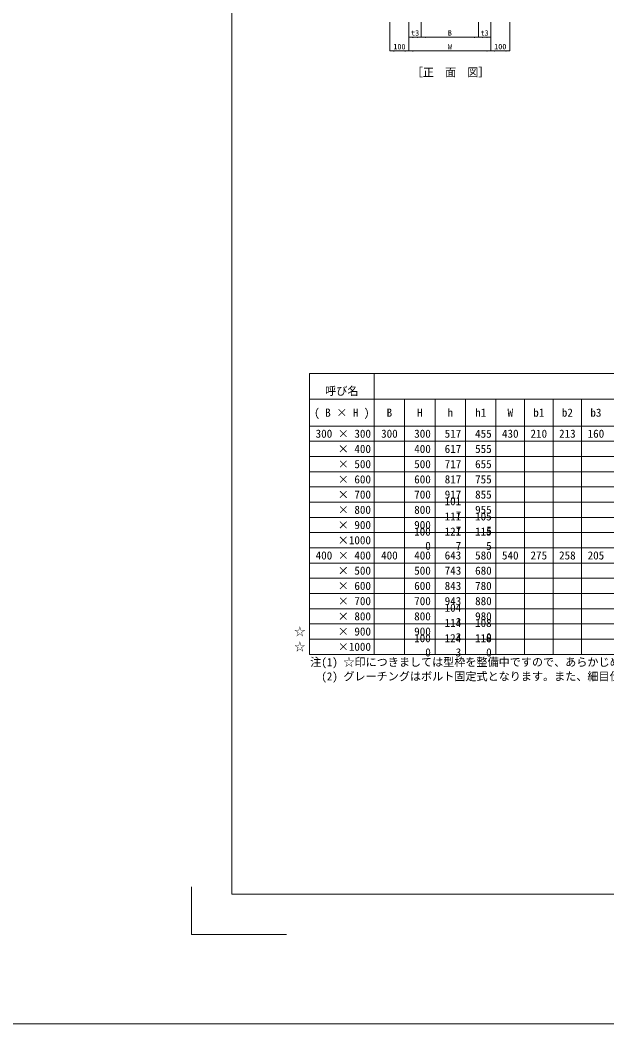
# Model space of a CAD drawing. Units: millimetres at full size. Extents: x 289 to 42849, y -1182 to 27464.
# Drawn here: x 9532 to 12615, y 15911 to 21188 of the extents above; entities that cross this region are included whole.
import ezdxf
from ezdxf.enums import TextEntityAlignment as Align

# ---------------------------------------------------------------- set-up
doc = ezdxf.new("R2010")
doc.units = ezdxf.units.MM
doc.header["$LTSCALE"] = 40
for name, color, linetype, lineweight in [('0_2', 7, 'Continuous', 20), ('Defpoints_3', 8, 'Continuous', 0), ('寸法引出', 7, 'Continuous', 9), ('寸法表', 7, 'Continuous', 13), ('枠', 5, 'Continuous', 5)]:
    doc.layers.add(name, color=color, linetype=linetype, lineweight=lineweight)
doc.styles.add('ＭＳ ゴシック', font='')
doc.styles.get('ＭＳ ゴシック').set_extended_font_data('MS Gothic')

# ---------------------------------------------------------------- blocks, each defined once
blk = doc.blocks.new('filled_arrow')
at = {"color": 0, "linetype": 'Continuous', "lineweight": -2}
blk.add_solid([(7.5, 1.25), (0, 0), (7.5, -1.25)], dxfattribs=at)

msp = doc.modelspace()

# ---------------------------------------------------------------- linework, layer by layer
at = {"layer": '0_2', "color": 1}
msp.add_line((17313.34, 15911.2), (289.36, 15911.2), dxfattribs=at)
at = {"layer": 'Defpoints_3'}
for p, q in [((11052.35, 19194.9), (11392.35, 19194.9)), ((11392.35, 18973.83), (11552.35, 18973.83)), ((12032.35, 18973.83), (14882.35, 18973.83)), ((11392.35, 18893.83), (11552.35, 18893.83)), ((12032.35, 18893.83), (14882.35, 18893.83)), ((11392.35, 18813.83), (11552.35, 18813.83)), ((12032.35, 18813.83), (14732.35, 18813.83)), ((11392.35, 18733.83), (11552.35, 18733.83)), ((12032.35, 18733.83), (14882.35, 18733.83)), ((11392.35, 18653.83), (11552.35, 18653.83)), ((12032.35, 18653.83), (14882.35, 18653.83)), ((11392.35, 18573.83), (11552.35, 18573.83)), ((12032.35, 18573.83), (14732.35, 18573.83)), ((11392.35, 18493.83), (11552.35, 18493.83)), ((12032.35, 18493.83), (14882.35, 18493.83)), ((11392.35, 18333.83), (11552.35, 18333.83)), ((12032.35, 18333.83), (14882.35, 18333.83)), ((11392.35, 18253.83), (11552.35, 18253.83)), ((12032.35, 18253.83), (14732.35, 18253.83)), ((11392.35, 18173.83), (11552.35, 18173.83)), ((12032.35, 18173.83), (14882.35, 18173.83)), ((11392.35, 18093.83), (11552.35, 18093.83)), ((12032.35, 18093.83), (14882.35, 18093.83)), ((11392.35, 18013.83), (11552.35, 18013.83)), ((12032.35, 18013.83), (14732.35, 18013.83)), ((11392.35, 17933.83), (11552.35, 17933.83)), ((12032.35, 17933.83), (14882.35, 17933.83))]:
    msp.add_line(p, q, dxfattribs=at)
at = {"layer": 'Defpoints_3', "color": 7, "lineweight": 13}
for p in [(10432.35, 16631.5), (10932.35, 16381.5)]:
    msp.add_line(p, (10432.35, 16381.5), dxfattribs=at)
at = {"layer": '寸法引出'}
for p, q in [((11475, 21176.53), (11475, 21025.67)), ((11575, 21176.53), (11575, 21097.6)), ((11575, 21161.53), (11575, 21025.67)), ((11575, 21161.53), (11575, 21025.67)), ((11640, 21176.53), (11640, 21097.6)), ((11640, 21176.53), (11640, 21097.6)), ((11940, 21176.53), (11940, 21097.6)), ((11940, 21176.53), (11940, 21097.6)), ((12005, 21176.53), (12005, 21097.6)), ((12005, 21161.53), (12005, 21025.67)), ((12005, 21161.53), (12005, 21025.67)), ((12105, 21176.53), (12105, 21025.67)), ((11575, 21097.6), (11640, 21097.6)), ((11640, 21097.6), (11940, 21097.6)), ((11940, 21097.6), (12005, 21097.6)), ((11575, 21025.67), (11475, 21025.67)), ((11575, 21025.67), (12005, 21025.67)), ((12005, 21025.67), (12105, 21025.67))]:
    msp.add_line(p, q, dxfattribs=at)
at = {"layer": '寸法表'}
for p, q in [((11052.35, 19329.9), (15062.35, 19329.9)), ((11052.35, 19329.9), (11052.35, 17853.83)), ((11392.35, 19329.9), (11392.35, 17853.83)), ((11392.35, 19194.9), (14882.35, 19194.9)), ((11552.35, 19194.9), (11552.35, 17853.83)), ((11712.35, 19194.9), (11712.35, 17853.83)), ((11872.35, 19194.9), (11872.35, 17853.83)), ((12032.35, 19194.9), (12032.35, 17853.83)), ((12182.35, 19194.9), (12182.35, 17853.83)), ((12332.35, 19194.9), (12332.35, 17853.83)), ((12482.35, 19194.9), (12482.35, 17853.83)), ((11052.35, 19053.83), (15062.35, 19053.83)), ((11052.35, 18973.83), (11392.35, 18973.83)), ((11552.35, 18973.83), (12032.35, 18973.83)), ((11052.35, 18893.83), (11392.35, 18893.83)), ((11552.35, 18893.83), (12032.35, 18893.83)), ((11052.35, 18813.83), (11392.35, 18813.83)), ((11552.35, 18813.83), (12032.35, 18813.83)), ((11052.35, 18733.83), (11392.35, 18733.83)), ((11552.35, 18733.83), (12032.35, 18733.83)), ((11052.35, 18653.83), (11392.35, 18653.83)), ((11552.35, 18653.83), (12032.35, 18653.83)), ((11052.35, 18573.83), (11392.35, 18573.83)), ((11552.35, 18573.83), (12032.35, 18573.83)), ((11052.35, 18493.83), (11392.35, 18493.83)), ((11552.35, 18493.83), (12032.35, 18493.83)), ((11052.35, 18413.83), (15062.35, 18413.83)), ((11052.35, 18333.83), (11392.35, 18333.83)), ((11552.35, 18333.83), (12032.35, 18333.83)), ((11052.35, 18253.83), (11392.35, 18253.83)), ((11552.35, 18253.83), (12032.35, 18253.83)), ((11052.35, 18173.83), (11392.35, 18173.83)), ((11552.35, 18173.83), (12032.35, 18173.83)), ((11052.35, 18093.83), (11392.35, 18093.83)), ((11552.35, 18093.83), (12032.35, 18093.83)), ((11052.35, 18013.83), (11392.35, 18013.83)), ((11552.35, 18013.83), (12032.35, 18013.83)), ((11052.35, 17933.83), (11392.35, 17933.83)), ((11552.35, 17933.83), (12032.35, 17933.83)), ((11052.35, 17853.83), (15062.35, 17853.83))]:
    msp.add_line(p, q, dxfattribs=at)
at = {"layer": '枠', "lineweight": 20}
for p, q in [((10644.85, 23594), (10644.85, 16594)), ((10644.85, 16594), (15469.85, 16594))]:
    msp.add_line(p, q, dxfattribs=at)

# ---------------------------------------------------------------- block references
at = {"layer": '寸法引出', "xscale": 3, "yscale": 3}
for p in [(11575, 21097.6), (11640, 21097.6), (11940, 21097.6), (11475, 21025.67), (11575, 21025.67), (12005, 21025.67)]:
    msp.add_blockref('filled_arrow', p, dxfattribs=at)
at = {"layer": '寸法引出', "xscale": 3, "yscale": 3, "rotation": 180}
for p in [(11640, 21097.6), (11940, 21097.6), (12005, 21097.6), (11575, 21025.67), (12005, 21025.67), (12105, 21025.67)]:
    msp.add_blockref('filled_arrow', p, dxfattribs=at)

# ---------------------------------------------------------------- texts
at = {"layer": '0_2', "style": 'ＭＳ ゴシック'}
msp.add_text('［正\u3000面\u3000図］', height=42.72, dxfattribs=at).set_placement((11590.13, 20878.77), align=Align.BOTTOM_LEFT)
for p in [(11001.77, 17973.83), (11001.77, 17893.83)]:
    msp.add_text('☆', height=42.72, dxfattribs=at).set_placement(p, align=Align.MIDDLE_CENTER)
for s, p in [('注(1) ☆印につきましては型枠を整備中ですので、あらかじめ担当営業にお問い合わせください。', (11056.15, 17834.31)), ('\u3000(2) グレーチングはボルト固定式となります。また、細目仕様にも変更できます。', (11056.15, 17759.31))]:
    msp.add_text(s, height=42.72, dxfattribs=at).set_placement(p, align=Align.TOP_LEFT)
at = {"layer": '寸法引出', "style": 'ＭＳ ゴシック'}
for s, p in [('t3', (11607.5, 21120.1)), ('B', (11790, 21120.1)), ('t3', (11972.5, 21120.1)), ('100', (11525, 21048.17)), ('W', (11790, 21048.17)), ('100', (12055, 21048.17))]:
    msp.add_text(s, height=28.48, dxfattribs=at).set_placement(p, align=Align.MIDDLE_CENTER)
at = {"layer": '寸法表', "style": 'ＭＳ ゴシック'}
msp.add_text('呼び名', height=42.72, dxfattribs=at).set_placement((11222.35, 19259.42), align=Align.TOP_CENTER)
for s, p in [('( B × H )', (11222.35, 19124.36)), ('B', (11472.35, 19124.36)), ('H', (11632.35, 19124.36)), ('h', (11792.35, 19124.36)), ('h1', (11952.35, 19124.36)), ('W', (12107.35, 19124.36)), ('b1', (12257.35, 19124.36)), ('b2', (12407.35, 19124.36)), ('b3', (12557.35, 19124.36)), ('300', (11472.35, 19013.83)), ('430', (12107.35, 19013.83)), ('210', (12257.35, 19013.83)), ('213', (12407.35, 19013.83)), ('160', (12557.35, 19013.83)), ('400', (11472.35, 18373.83)), ('540', (12107.35, 18373.83)), ('275', (12257.35, 18373.83)), ('258', (12407.35, 18373.83)), ('205', (12557.35, 18373.83))]:
    msp.add_text(s, height=42.72, dxfattribs=at).set_placement(p, align=Align.MIDDLE_CENTER)
for s, p in [('300 × 300', (11375.47, 19013.83)), ('300', (11689.85, 19013.83)), ('517', (11849.85, 19013.83)), ('455', (12009.85, 19013.83)), (' × 400', (11375.47, 18933.83)), ('400', (11689.85, 18933.83)), ('617', (11849.85, 18933.83)), ('555', (12009.85, 18933.83)), ('× 500', (11375.47, 18853.83)), ('500', (11689.85, 18853.83)), ('717', (11849.85, 18853.83)), ('655', (12009.85, 18853.83)), ('× 600', (11375.47, 18773.83)), ('600', (11689.85, 18773.83)), ('817', (11849.85, 18773.83)), ('755', (12009.85, 18773.83)), ('× 700', (11375.47, 18693.83)), ('700', (11689.85, 18693.83)), ('917', (11849.85, 18693.83)), ('855', (12009.85, 18693.83)), ('× 800', (11375.47, 18613.83)), ('800', (11689.85, 18613.83)), ('955', (12009.85, 18613.83)), ('× 900', (11375.47, 18533.83)), ('900', (11689.85, 18533.83)), ('×1000', (11375.47, 18453.83)), ('400 × 400', (11375.47, 18373.83)), ('400', (11689.85, 18373.83)), ('643', (11849.85, 18373.83)), ('580', (12009.85, 18373.83)), ('× 500', (11375.47, 18293.83)), ('500', (11689.85, 18293.83)), ('743', (11849.85, 18293.83)), ('680', (12009.85, 18293.83)), ('× 600', (11375.47, 18213.83)), ('600', (11689.85, 18213.83)), ('843', (11849.85, 18213.83)), ('780', (12009.85, 18213.83)), ('× 700', (11375.47, 18133.83)), ('700', (11689.85, 18133.83)), ('943', (11849.85, 18133.83)), ('880', (12009.85, 18133.83)), ('× 800', (11375.47, 18053.83)), ('800', (11689.85, 18053.83)), ('980', (12009.85, 18053.83)), ('× 900', (11375.47, 17973.83)), ('900', (11689.85, 17973.83)), ('×1000', (11375.47, 17893.83))]:
    msp.add_text(s, height=42.72, dxfattribs=at).set_placement(p, align=Align.MIDDLE_RIGHT)
for s, p in [('101', (11762.44, 18680.46)), ('111', (11762.44, 18600.46)), ('7', (11820.71, 18605.46)), ('105', (11922.44, 18600.46)), ('7', (11820.71, 18525.46)), ('5', (11980.71, 18525.46)), ('100', (11602.44, 18520.46)), ('121', (11762.44, 18520.46)), ('115', (11922.44, 18520.46)), ('0', (11660.71, 18445.46)), ('7', (11820.71, 18445.46)), ('5', (11980.71, 18445.46)), ('104', (11762.44, 18120.46)), ('114', (11762.44, 18040.46)), ('3', (11820.71, 18045.46)), ('108', (11922.44, 18040.46)), ('100', (11602.44, 17960.46)), ('124', (11762.44, 17960.46)), ('3', (11820.71, 17965.46)), ('118', (11922.44, 17960.46)), ('0', (11980.71, 17965.46)), ('0', (11660.71, 17885.46)), ('3', (11820.71, 17885.46)), ('0', (11980.71, 17885.46))]:
    msp.add_text(s, height=42.72, dxfattribs=at).set_placement(p, align=Align.TOP_LEFT)

doc.saveas('drawing.dxf')
